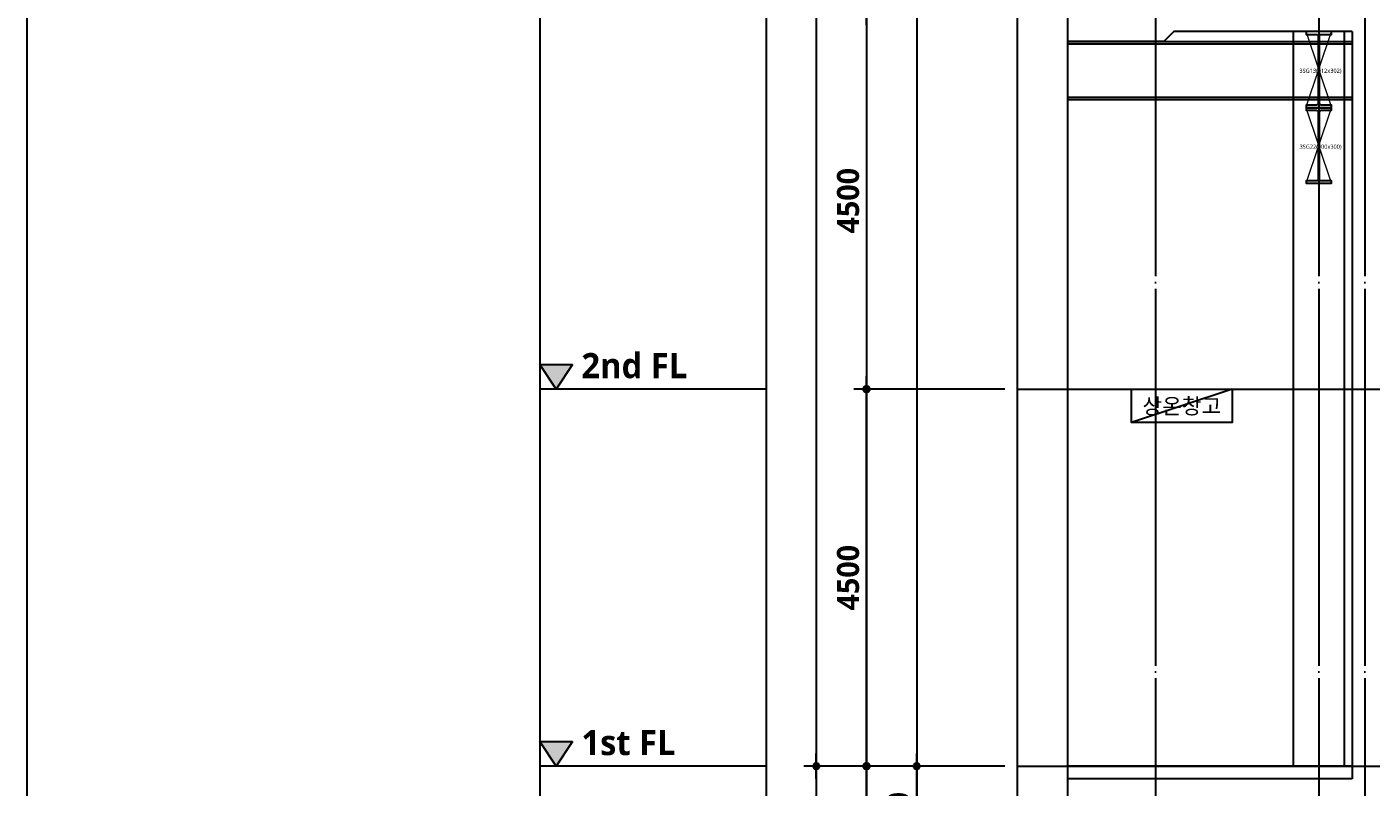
# Model space of a CAD drawing. Header units: millimetres. Extents: x 0 to 356400, y 0 to 68257.
# Drawn here: x 224250 to 240300, y 22450 to 31525 of the extents above; entities that cross this region are included whole.
import ezdxf
from ezdxf.enums import TextEntityAlignment as Align

# ---------------------------------------------------------------- set-up
doc = ezdxf.new("R2010")
doc.units = ezdxf.units.MM
doc.header["$LTSCALE"] = 75
doc.linetypes.add('CEN', pattern=[62, 60, -1, 0, -1])
doc.layers.get('Defpoints').update_dxf_attribs({"color": 161})
for name, color, linetype in [('A-ANNO-GRA2', 4, 'Continuous'), ('A-ANNO-TEXT1', 7, 'Continuous'), ('A-CEN', 1, 'CEN'), ('A-FIN-TYP1', 6, 'Continuous'), ('A-ST-AXIS-CEN', 252, 'CEN'), ('A-ST-AXIS-DIM', 7, 'Continuous'), ('A-ST-CONC', 2, 'Continuous'), ('ELE3', 4, 'Continuous')]:
    doc.layers.add(name, color=color, linetype=linetype)
doc.layers.add('A-XXXX-NPLT', color=144, linetype='Continuous', lineweight=15, plot=False)
for name, color, linetype, plot in [('Defpoint', 161, 'Continuous', False), ('G(그리드1)', 185, 'Continuous', False), ('G(그리드2)', 235, 'Continuous', False)]:
    doc.layers.add(name, color=color, linetype=linetype, plot=plot)
doc.styles.add('SH_대대리576', font='')
doc.styles.add('SH_진천_나눔', font='NanumGothicBold.ttf')
doc.styles.add('맑은고딕', font='malgun.ttf')
doc.styles.add('성본리_나눔BO', font='')
doc.styles.get('SH_대대리576').set_extended_font_data('NanumGothic', bold=True)
doc.styles.get('성본리_나눔BO').set_extended_font_data('NanumGothic', bold=True)
doc.dimstyles.new('SHP 75', dxfattribs={"dimscale": 75, "dimtxt": 3.5, "dimasz": 1, "dimexe": 2, "dimexo": 2, "dimgap": 1, "dimtad": 1, "dimdec": 0, "dimzin": 0, "dimdsep": 46, "dimtxsty": 'SH_대대리576', "dimblk": 'DIMDOT', "dimcen": 0.09, "dimclrd": 256, "dimclre": 256, "dimclrt": 3, "dimadec": 0, "dimazin": 1, "dimtfac": 1, "dimtdec": 0, "dimtix": 1, "dimtmove": 2, "dimatfit": 0, "dimldrblk": 'DIMDOT', "dimfxl": 1, "dimtfillclr": 3, "dimtolj": 1, "dimtzin": 0, "dimlwd": -1, "dimlwe": -1, "dimarcsym": 0})

# ---------------------------------------------------------------- blocks, each defined once
blk = doc.blocks.new('DIMDOT')
at = {"color": 0}
blk.add_line((-2, 0), (2, 0), dxfattribs=at)
for radius in [0.5, 0.25]:
    blk.add_circle((0, 0), radius, dxfattribs=at)
blk = doc.blocks.new('*D4390')
at = {"layer": 'A-ST-AXIS-DIM'}
for p, q in [((235925, 27200), (234125, 27200)), ((234275, 22775), (234275, 27125)), ((235925, 22700), (234125, 22700))]:
    blk.add_line(p, q, dxfattribs=at)
at = {"layer": 'Defpoints', "color": 0}
for p in [(234275, 27200), (236075, 27200), (236075, 22700)]:
    blk.add_point(p, dxfattribs=at)
at = {"layer": 'A-ST-AXIS-DIM', "linetype": 'ByBlock', "xscale": 75, "yscale": 75, "zscale": 75}
for p, rotation in [((234275, 27200), 90), ((234275, 22700), 270)]:
    blk.add_blockref('DIMDOT', p, dxfattribs=dict(at, rotation=rotation))
at = {"layer": 'A-ST-AXIS-DIM', "color": 3, "insert": (234056, 24950), "char_height": 262.5, "attachment_point": 5, "rotation": 90, "style": 'SH_진천_나눔'}
blk.add_mtext('\\A1;4500', dxfattribs=at)
blk = doc.blocks.new('*D4391')
at = {"layer": 'A-ST-AXIS-DIM'}
for p, q in [((235925, 53200), (233525, 53200)), ((233675, 53125), (233675, 22775)), ((235925, 22700), (233525, 22700))]:
    blk.add_line(p, q, dxfattribs=at)
at = {"layer": 'Defpoints', "color": 0}
for p in [(236075, 53200), (233675, 22700), (236075, 22700)]:
    blk.add_point(p, dxfattribs=at)
at = {"layer": 'A-ST-AXIS-DIM', "linetype": 'ByBlock', "xscale": 75, "yscale": 75, "zscale": 75}
for p, rotation in [((233675, 53200), 90), ((233675, 22700), 270)]:
    blk.add_blockref('DIMDOT', p, dxfattribs=dict(at, rotation=rotation))
at = {"layer": 'A-ST-AXIS-DIM', "color": 3, "insert": (233455.14027, 37950), "char_height": 262.5, "attachment_point": 5, "rotation": 90, "style": 'SH_진천_나눔'}
blk.add_mtext('\\A1;30500', dxfattribs=at)
blk = doc.blocks.new('*D4392')
at = {"layer": 'A-ST-AXIS-DIM'}
for p, q in [((235925, 31700), (234125, 31700)), ((234275, 31625), (234275, 27275)), ((235925, 27200), (234125, 27200))]:
    blk.add_line(p, q, dxfattribs=at)
at = {"layer": 'Defpoints', "color": 0}
for p in [(236075, 31700), (234275, 27200), (236075, 27200)]:
    blk.add_point(p, dxfattribs=at)
at = {"layer": 'A-ST-AXIS-DIM', "linetype": 'ByBlock', "xscale": 75, "yscale": 75, "zscale": 75}
for p, rotation in [((234275, 31700), 90), ((234275, 27200), 270)]:
    blk.add_blockref('DIMDOT', p, dxfattribs=dict(at, rotation=rotation))
at = {"layer": 'A-ST-AXIS-DIM', "color": 3, "insert": (234056, 29450), "char_height": 262.5, "attachment_point": 5, "rotation": 90, "style": 'SH_진천_나눔'}
blk.add_mtext('\\A1;4500', dxfattribs=at)
blk = doc.blocks.new('Level - GL_Architecture-538196-단면도-1')
at = {"layer": 'A-ST-AXIS-DIM'}
blk.add_hatch(color=256, dxfattribs=at).paths.add_polyline_path([(-50691, 1188), (-49899, 0), (-49107, 1188)], flags=0)
for p, q in [((-50691, 1188), (-49107, 1188)), ((-49899, 0), (-50691, 1188)), ((-49107, 1188), (-49899, 0)), ((-39756, 0), (-50691, 0))]:
    blk.add_line(p, q, dxfattribs=at)
blk = doc.blocks.new('*D4412')
at = {"layer": 'A-ST-AXIS-DIM'}
for p, q in [((235925, 22700), (233525, 22700)), ((233675, 22625), (233675, 13775)), ((235925, 13700), (233525, 13700))]:
    blk.add_line(p, q, dxfattribs=at)
at = {"layer": 'Defpoints', "color": 0}
for p in [(236075, 22700), (233675, 13700), (236075, 13700)]:
    blk.add_point(p, dxfattribs=at)
at = {"layer": 'A-ST-AXIS-DIM', "linetype": 'ByBlock', "xscale": 75, "yscale": 75, "zscale": 75}
for p, rotation in [((233675, 22700), 90), ((233675, 13700), 270)]:
    blk.add_blockref('DIMDOT', p, dxfattribs=dict(at, rotation=rotation))
at = {"layer": 'A-ST-AXIS-DIM', "color": 3, "insert": (233455.14027, 18200), "char_height": 262.5, "attachment_point": 5, "rotation": 90, "style": 'SH_진천_나눔'}
blk.add_mtext('\\A1;9000', dxfattribs=at)
blk = doc.blocks.new('*D4413')
at = {"layer": 'A-ST-AXIS-DIM'}
for p, q in [((235925, 22700), (234125, 22700)), ((234275, 17975), (234275, 22625)), ((235925, 17900), (234125, 17900))]:
    blk.add_line(p, q, dxfattribs=at)
at = {"layer": 'Defpoints', "color": 0}
for p in [(234275, 22700), (236075, 22700), (236075, 17900)]:
    blk.add_point(p, dxfattribs=at)
at = {"layer": 'A-ST-AXIS-DIM', "linetype": 'ByBlock', "xscale": 75, "yscale": 75, "zscale": 75}
for p, rotation in [((234275, 22700), 90), ((234275, 17900), 270)]:
    blk.add_blockref('DIMDOT', p, dxfattribs=dict(at, rotation=rotation))
at = {"layer": 'A-ST-AXIS-DIM', "color": 3, "insert": (234055.14027, 20300), "char_height": 262.5, "attachment_point": 5, "rotation": 90, "style": 'SH_진천_나눔'}
blk.add_mtext('\\A1;4800', dxfattribs=at)
blk = doc.blocks.new('*D9230')
at = {"layer": 'A-ST-AXIS-DIM'}
for p, q in [((235925, 22700), (234725, 22700)), ((234875, 21375), (234875, 22625)), ((235925, 21300), (234725, 21300))]:
    blk.add_line(p, q, dxfattribs=at)
at = {"layer": 'Defpoints', "color": 0}
for p in [(234875, 22700), (236075, 22700), (236075, 21300)]:
    blk.add_point(p, dxfattribs=at)
at = {"layer": 'A-ST-AXIS-DIM', "linetype": 'ByBlock', "xscale": 75, "yscale": 75, "zscale": 75}
for p, rotation in [((234875, 22700), 90), ((234875, 21300), 270)]:
    blk.add_blockref('DIMDOT', p, dxfattribs=dict(at, rotation=rotation))
at = {"layer": 'A-ST-AXIS-DIM', "color": 3, "insert": (234656, 22000), "char_height": 262.5, "attachment_point": 5, "rotation": 90, "style": 'SH_진천_나눔'}
blk.add_mtext('\\A1;1400', dxfattribs=at)
blk = doc.blocks.new('G$C3F2D8A34')
at = {"layer": 'A-ST-CONC'}
blk.add_lwpolyline([(78, 912), (78, 878), (202, 878, -0.414214), (220, 860), (220, 52, -0.414214), (202, 34), (78, 34), (78, 0), (380, 0), (380, 34), (256, 34, -0.414214), (238, 52), (238, 860, -0.414214), (256, 878), (380, 878), (380, 912)], format="xyb", close=True, dxfattribs=at)
at = {"layer": 'A-XXXX-NPLT'}
for p, q in [((80, 12), (380, 912)), ((380, 12), (80, 912))]:
    blk.add_line(p, q, dxfattribs=at)
at = {"layer": 'A-XXXX-NPLT', "style": '맑은고딕'}
blk.add_text('3SG13(912x302)', height=50, dxfattribs=at).set_placement((249, 438), align=Align.MIDDLE)
blk = doc.blocks.new('G$CACC5CF0E')
at = {"layer": 'A-ST-CONC'}
blk.add_lwpolyline([(78, 900), (78, 872), (202, 872, -0.414214), (220, 854), (220, 46, -0.414214), (202, 28), (78, 28), (78, 0), (378, 0), (378, 28), (254, 28, -0.414214), (236, 46), (236, 854, -0.414214), (254, 872), (378, 872), (378, 900)], format="xyb", close=True, dxfattribs=at)
at = {"layer": 'A-XXXX-NPLT'}
for p, q in [((78, 0), (378, 900)), ((378, 0), (78, 900))]:
    blk.add_line(p, q, dxfattribs=at)
at = {"layer": 'A-XXXX-NPLT', "style": '맑은고딕'}
blk.add_text('3SG22(900x300)', height=50, dxfattribs=at).set_placement((249, 432), align=Align.MIDDLE)

msp = doc.modelspace()

# ---------------------------------------------------------------- linework, layer by layer
at = {"layer": 'A-ANNO-GRA2'}
msp.add_lwpolyline([(237440.4, 27200), (238640.4, 27200), (238640.4, 26801.8), (237440.4, 26801.8)], close=True, dxfattribs=at)
at = {"layer": 'A-CEN'}
for p, q in [((237725, 56300), (237725, 9800)), ((240225, 56300), (240225, 9200)), ((236075, 27200), (253975, 27200)), ((236075, 22700), (253975, 22700))]:
    msp.add_line(p, q, dxfattribs=at)
at = {"layer": 'A-FIN-TYP1'}
msp.add_line((240075, 22700), (236675, 22700), dxfattribs=at)
at = {"layer": 'A-ST-AXIS-CEN'}
msp.add_line((239675, 56300), (239675, 9200), dxfattribs=at)
at = {"layer": 'A-ST-CONC'}
for p, q in [((237945, 31470), (237825, 31350)), ((240075, 31470), (237945, 31470)), ((240075, 31470), (240075, 22550)), ((237825, 31350), (236675, 31350)), ((240075, 22550), (236675, 22550))]:
    msp.add_line(p, q, dxfattribs=at)
at = {"layer": 'Defpoint'}
msp.add_lwpolyline([(224250, 61500), (224250, 8250), (265800, 8250), (265800, 61500)], close=True, dxfattribs=at)
at = {"layer": 'ELE3'}
for p, q in [((239371, 31470), (239371, 22700)), ((239979, 31470), (239979, 22700)), ((236675, 31350), (240075, 31350)), ((236675, 31322), (240075, 31322)), ((236675, 30686), (240075, 30686)), ((236675, 30658), (240075, 30658))]:
    msp.add_line(p, q, dxfattribs=at)
at = {"layer": 'G(그리드1)'}
for points in [[(256975, 59300), (230375, 59300), (230375, 6800), (256975, 6800)], [(256975, 59300), (233075, 59300), (233075, 6800), (256975, 6800)], [(256375, 58700), (233675, 58700), (233675, 7400), (256375, 7400)], [(255775, 58100), (234275, 58100), (234275, 8000), (255775, 8000)], [(255175, 57500), (234875, 57500), (234875, 8600), (255175, 8600)], [(253975, 56300), (236075, 56300), (236075, 9200), (253975, 9200)]]:
    msp.add_lwpolyline(points, close=True, dxfattribs=at)
msp.add_lwpolyline([(233675, 51700), (233675, 7400), (256375, 7400), (256375, 51700)], dxfattribs=at)
at = {"layer": 'G(그리드2)'}
msp.add_line((238640.4, 27200), (237440.4, 26801.8), dxfattribs=at)
msp.add_lwpolyline([(253375, 55700), (236675, 55700), (236675, 9800), (253375, 9800)], close=True, dxfattribs=at)

# ---------------------------------------------------------------- block references
for name, p in [('G$C3F2D8A34', (239446.1, 30558)), ('G$CACC5CF0E', (239447.1, 29658))]:
    msp.add_blockref(name, p)
at = {"layer": 'A-ST-AXIS-DIM', "xscale": 0.2469135802469135, "yscale": 0.2469135802469135, "zscale": 0.2469135802469135}
for p in [(242891.2, 27200), (242891.2, 27200), (242891.2, 22700), (242891.2, 22700)]:
    msp.add_blockref('Level - GL_Architecture-538196-단면도-1', p, dxfattribs=at)

# ---------------------------------------------------------------- texts
at = {"layer": 'A-ANNO-TEXT1', "style": 'SH_대대리576'}
for s, p in [('2nd FL', (230870.6, 27331.5)), ('1st FL', (230870.6, 22831.5))]:
    msp.add_text(s, height=300, dxfattribs=at).set_placement(p)
at = {"layer": 'A-ANNO-TEXT1', "style": '성본리_나눔BO'}
msp.add_text('상온창고', height=187.5, dxfattribs=at).set_placement((238040.4, 27000.9), align=Align.MIDDLE)

# ---------------------------------------------------------------- dimensions: what is measured, and where the dimension line sits
at = {"layer": 'A-ST-AXIS-DIM'}
for base, p1, p2, angle, picture, middle in [((233675, 22700), (236075, 53200), (236075, 22700), 90, '*D4391', (233455.1, 37950)), ((234275, 27200), (236075, 31700), (236075, 27200), 90, '*D4392', (234055.7, 29450)), ((234275, 27200), (236075, 22700), (236075, 27200), 270, '*D4390', (234055.7, 24950)), ((233675, 13700), (236075, 22700), (236075, 13700), 90, '*D4412', (233455.1, 18200)), ((234275, 22700), (236075, 17900), (236075, 22700), 270, '*D4413', (234055.1, 20300)), ((234875, 22700), (236075, 21300), (236075, 22700), 270, '*D9230', (234656.1, 22000))]:
    dim = msp.add_linear_dim(base=base, p1=p1, p2=p2, angle=angle, dimstyle='SHP 75', override={"dimtxsty": 'SH_진천_나눔', "dimldrblk": 'DIMDOT'}, dxfattribs=at)
    dim.commit()
    dim.dimension.update_dxf_attribs({"geometry": picture, "text_midpoint": middle})

doc.saveas('drawing.dxf')
